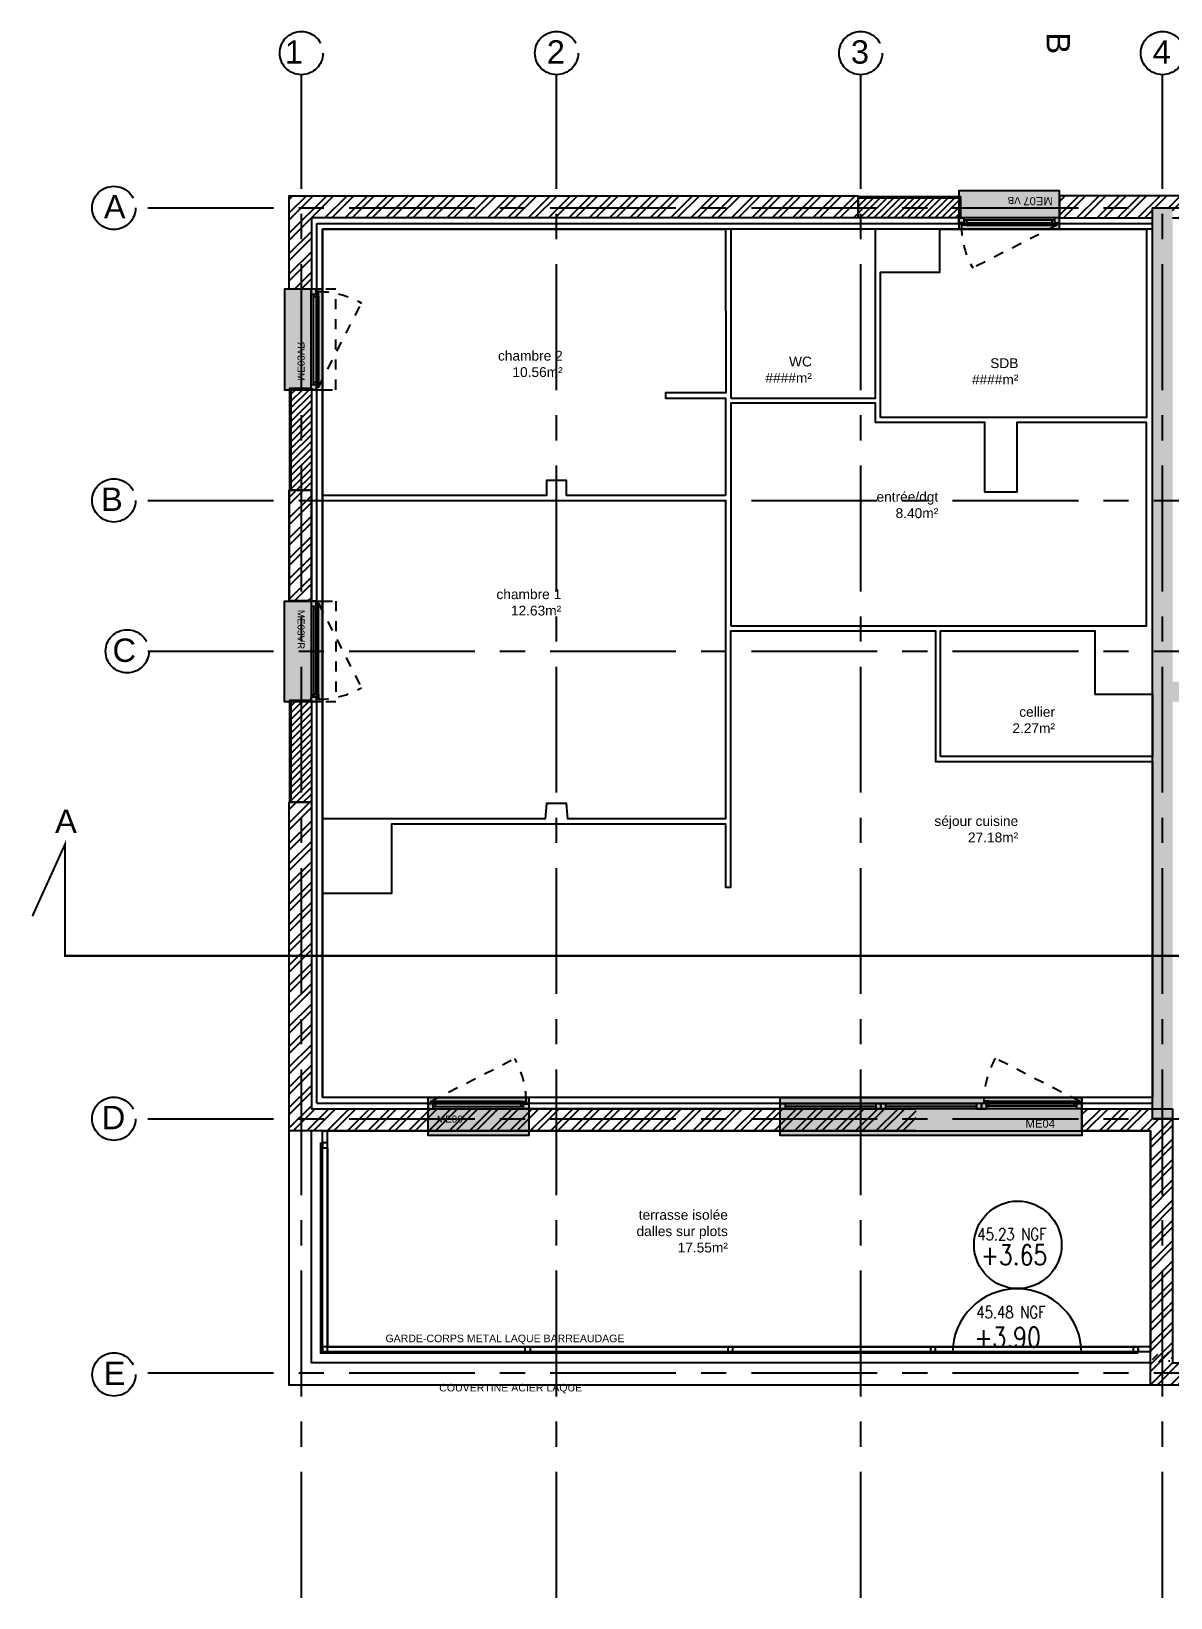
# Model space of a CAD drawing. Header units: millimetres. Extents: x -11.2 to 20.6, y -9.4 to 6.2.
# Drawn here: x -11.24 to 0.08, y -9.4 to 6.16 of the extents above; entities that cross this region are included whole.
import ezdxf

# ---------------------------------------------------------------- set-up
doc = ezdxf.new("R2010")
doc.units = ezdxf.units.MM
for name, pattern in [('0.0.1_Plan masse$0$cartouche PRO tranche 1$0${ Batten }', [0]), ('AXESx2', [4, 2.5, -0.5, 0.5, -0.5]), ('CACHE', [0.375, 0.25, -0.125])]:
    doc.linetypes.add(name, pattern=pattern)
for name, color, linetype in [('01_AH_Coupes', 195, 'AXESx2'), ("02_AH_Files d'axes", 147, 'AXESx2'), ('02_AH_Structure Béton', 10, 'Continuous'), ('02_AH_Structure Béton_H', 11, 'Continuous'), ('02_AH_Structure Maçonnée', 230, 'Continuous'), ('02_AH_Structure Maçonnée_H', 231, 'Continuous'), ('03_AH_Couverture_V', 33, 'Continuous'), ('03_AH_Menuiseries Ext', 3, 'Continuous'), ('03_AH_Protec Solaires_V', 111, 'Continuous'), ('04_AH_Isolation', 2, 'Continuous'), ('04_AH_Isolation_H', 2, 'Continuous'), ('04_AH_Serrurerie', 73, 'Continuous'), ('04_AH_Serrurerie_V', 74, 'Continuous'), ('07_AH_Côtes 100e', 7, 'Continuous'), ('07_AH_Textes 50e', 7, 'Continuous')]:
    doc.layers.add(name, color=color, linetype=linetype)
doc.layers.add('07_AH_SHAB', color=130, linetype='Continuous', plot=False)
doc.layers.add('10_AH_PANTONE BLANC', color=7, linetype='Continuous', lineweight=0, true_color=0xffffff)
doc.styles.add('Texte 1000', font='arial.ttf', dxfattribs={"height": 1.5})
doc.styles.add('Texte 50', font='arial.ttf', dxfattribs={"height": 0.075})
doc.styles.add('TRACEcotes', font='simplex.shx', dxfattribs={"width": 0.8})
pattern_1 = [(45, (-4278.35202, -69.42607), (-0.1010278814, 0.1010278814), []), (45, (-4278.28466, -69.42607), (-0.1010278814, 0.1010278814), [])]
pattern_2 = [(45, (-4278.352016, -69.426065), (-0.03367596045, 0.03367596045), [])]

# ---------------------------------------------------------------- blocks, each defined once
blk = doc.blocks.new('ME03VRC')
at = {"layer": '10_AH_PANTONE BLANC'}
h = blk.add_hatch(color=256, dxfattribs=at)
h.dxf.hatch_style = 1
h.paths.add_polyline_path([(4266.162, 68.123), (4267.162, 68.123), (4267.162, 68.498), (4266.162, 68.498)])
at = {"color": 251}
blk.add_line((4266.212, 68.387), (4267.162, 68.387), dxfattribs=at)
at = {"ltscale": 0.1}
for p, q in [((4267.087, 68.462), (4266.237, 68.462)), ((4267.087, 68.437), (4266.237, 68.437)), ((4267.124, 68.437), (4267.112, 68.437)), ((4267.162, 68.462), (4267.162, 68.437)), ((4267.162, 68.437), (4267.162, 68.437))]:
    blk.add_line(p, q, dxfattribs=at)
at = {"color": 251, "linetype": 'CACHE', "ltscale": 0.3, "flags": 128}
blk.add_lwpolyline([(4266.187, 68.462), (4267.023, 68.887)], dxfattribs=at)
at = {"color": 251, "linetype": 'CACHE', "ltscale": 0.3}
blk.add_lwpolyline([(4267.162, 68.5), (4266.162, 68.5), (4266.162, 68.632), (4267.162, 68.632)], close=True, dxfattribs=at)
at = {"ltscale": 0.1}
for points in [[(4266.162, 68.5), (4267.162, 68.5), (4267.162, 68.123), (4266.162, 68.123)], [(4266.212, 68.437), (4266.162, 68.437), (4266.162, 68.387), (4266.212, 68.387)], [(4266.212, 68.387), (4266.212, 68.437), (4266.162, 68.437), (4266.162, 68.387)], [(4267.112, 68.387), (4267.112, 68.437), (4267.162, 68.437), (4267.162, 68.387)]]:
    blk.add_lwpolyline(points, close=True, dxfattribs=at)
blk.add_lwpolyline([(4267.162, 68.123), (4266.162, 68.123), (4266.162, 68.5), (4267.162, 68.5)], close=True)
for points in [[(4266.212, 68.412), (4266.237, 68.412), (4266.237, 68.462), (4266.187, 68.462), (4266.187, 68.437)], [(4266.212, 68.412), (4267.112, 68.412)], [(4267.112, 68.412), (4267.087, 68.412), (4267.087, 68.462), (4267.137, 68.462), (4267.137, 68.437)], [(4267.124, 68.437), (4267.112, 68.437)]]:
    blk.add_lwpolyline(points, dxfattribs=at)
at = {"color": 251, "linetype": 'CACHE', "ltscale": 0.3}
blk.add_arc((4266.287, 68.462), 0.85, 360, 30, dxfattribs=at)
at = {"insert": (4266.249, 68.322), "char_height": 1.5, "attachment_point": 1, "style": 'Texte 1000'}
blk.add_mtext_dynamic_manual_height_columns('{\\H0.046667x;ME0\\H0.99999x;3VR}', width=0.68046, gutter_width=7.5, heights=[0], dxfattribs=at)
blk = doc.blocks.new('me07p')
at = {"layer": '10_AH_PANTONE BLANC'}
h = blk.add_hatch(color=256, dxfattribs=at)
h.dxf.hatch_style = 1
h.paths.add_polyline_path([(28.175, 191.349), (27.175, 191.349), (27.175, 191.729), (28.175, 191.728)])
at = {"color": 251}
blk.add_line((27.225, 191.616), (28.175, 191.616), dxfattribs=at)
at = {"ltscale": 0.1}
for p, q in [((28.1, 191.691), (27.25, 191.691)), ((28.1, 191.666), (27.25, 191.666)), ((28.138, 191.666), (28.125, 191.666)), ((28.175, 191.691), (28.175, 191.666)), ((28.175, 191.666), (28.175, 191.666))]:
    blk.add_line(p, q, dxfattribs=at)
at = {"color": 251, "linetype": 'CACHE', "ltscale": 0.3, "flags": 128}
blk.add_lwpolyline([(27.2, 191.691), (28.036, 192.116)], dxfattribs=at)
at = {"ltscale": 0.1}
for points in [[(28.175, 191.728), (27.175, 191.729), (27.175, 191.349), (28.175, 191.349)], [(27.225, 191.666), (27.175, 191.666), (27.175, 191.616), (27.225, 191.616)], [(27.225, 191.616), (27.225, 191.666), (27.175, 191.666), (27.175, 191.616)], [(28.125, 191.616), (28.125, 191.666), (28.175, 191.666), (28.175, 191.616)]]:
    blk.add_lwpolyline(points, close=True, dxfattribs=at)
blk.add_lwpolyline([(27.175, 191.349), (28.175, 191.349), (28.175, 191.728), (27.175, 191.729)], close=True)
for points in [[(27.225, 191.641), (27.25, 191.641), (27.25, 191.691), (27.2, 191.691), (27.2, 191.666)], [(27.225, 191.641), (28.125, 191.641)], [(28.125, 191.641), (28.1, 191.641), (28.1, 191.691), (28.15, 191.691), (28.15, 191.666)], [(28.138, 191.666), (28.125, 191.666)]]:
    blk.add_lwpolyline(points, dxfattribs=at)
at = {"color": 251, "linetype": 'CACHE', "ltscale": 0.3}
for centre in [(27.3, 191.691), (27.3, 191.693)]:
    blk.add_arc(centre, 0.85, 359.9744, 29.9744, dxfattribs=at)
at = {"insert": (27.242, 191.492), "char_height": 0.08, "attachment_point": 1, "rotation": 359.9744, "style": 'Texte 1000'}
blk.add_mtext_dynamic_manual_height_columns('ME07', width=1.45949, gutter_width=7.5, heights=[0], dxfattribs=at)
at = {"layer": '03_AH_Menuiseries Ext', "ltscale": 0.1, "insert": (28.745, 191.409), "char_height": 0.07, "attachment_point": 8, "rotation": 360, "style": 'Texte 50'}
blk.add_mtext_dynamic_manual_height_columns('\\A1;\\pxql;VB ', width=2.37048, gutter_width=0.4, heights=[0], dxfattribs=at)
blk = doc.blocks.new('ME04')
at = {"layer": '10_AH_PANTONE BLANC'}
h = blk.add_hatch(color=256, dxfattribs=at)
h.dxf.hatch_style = 1
h.paths.add_polyline_path([(4277.552, 60.794), (4274.552, 60.794), (4274.552, 61.171), (4277.552, 61.171)])
for p, q in [((4274.552, 61.053), (4274.552, 61.171)), ((4277.552, 61.053), (4277.552, 61.171)), ((4277.552, 61.053), (4277.552, 61.171)), ((4277.502, 61.061), (4275.802, 61.061)), ((4276.577, 61.136), (4277.477, 61.136))]:
    blk.add_line(p, q)
at = {"ltscale": 0.1}
for p, q in [((4276.552, 61.111), (4276.552, 61.111)), ((4276.589, 61.111), (4276.602, 61.111)), ((4276.627, 61.111), (4277.477, 61.111))]:
    blk.add_line(p, q, dxfattribs=at)
at = {"color": 251, "linetype": 'CACHE', "ltscale": 0.3, "flags": 128}
blk.add_lwpolyline([(4277.527, 61.136), (4276.691, 61.561)], dxfattribs=at)
at = {"ltscale": 0.1}
blk.add_lwpolyline([(4274.552, 61.171), (4277.552, 61.171), (4277.552, 60.794), (4274.552, 60.794)], close=True, dxfattribs=at)
for points in [[(4274.552, 61.111), (4274.602, 61.111), (4274.602, 61.061), (4274.552, 61.061)], [(4275.552, 61.061), (4275.552, 61.111), (4275.502, 61.111), (4275.502, 61.061)], [(4275.602, 61.061), (4275.602, 61.111), (4275.552, 61.111), (4275.552, 61.061)], [(4276.552, 61.061), (4276.552, 61.111), (4276.502, 61.111), (4276.502, 61.061)], [(4276.602, 61.061), (4276.602, 61.111), (4276.552, 61.111), (4276.552, 61.061)], [(4277.502, 61.111), (4277.552, 61.111), (4277.552, 61.061), (4277.502, 61.061)], [(4277.502, 61.061), (4277.502, 61.111), (4277.552, 61.111), (4277.552, 61.061)]]:
    blk.add_lwpolyline(points, close=True)
for points in [[(4274.602, 61.111), (4276.502, 61.111)], [(4274.602, 61.086), (4275.502, 61.086)], [(4276.502, 61.061), (4274.602, 61.061)], [(4275.602, 61.086), (4276.502, 61.086)]]:
    blk.add_lwpolyline(points)
for points in [[(4276.602, 61.086), (4276.627, 61.086), (4276.627, 61.136), (4276.577, 61.136), (4276.577, 61.111)], [(4277.502, 61.086), (4276.602, 61.086)], [(4276.627, 61.111), (4276.634, 61.111)], [(4277.502, 61.086), (4277.477, 61.086), (4277.477, 61.136), (4277.527, 61.136), (4277.527, 61.111)]]:
    blk.add_lwpolyline(points, dxfattribs=at)
at = {"color": 251, "linetype": 'CACHE', "ltscale": 0.3}
blk.add_arc((4277.427, 61.136), 0.85, 150.0001, 180.0001, dxfattribs=at)
at = {"layer": '10_AH_PANTONE BLANC'}
blk.add_lwpolyline([(4277.552, 60.794), (4274.552, 60.794), (4274.552, 61.171), (4277.552, 61.171)], close=True, dxfattribs=at)
at = {"insert": (4277.283, 60.952), "char_height": 0.08, "attachment_point": 3, "style": 'Texte 1000'}
blk.add_mtext_dynamic_manual_height_columns('ME04', width=0.589, gutter_width=7.5, heights=[0], dxfattribs=at)
blk = doc.blocks.new('ME06')
at = {"layer": '10_AH_PANTONE BLANC'}
h = blk.add_hatch(color=256, dxfattribs=at)
h.dxf.hatch_style = 1
h.paths.add_polyline_path([(4271.052, 64.614), (4272.052, 64.614), (4272.052, 64.99), (4271.052, 64.99)])
at = {"ltscale": 0.1}
for p, q in [((4271.977, 64.954), (4271.127, 64.954)), ((4271.977, 64.929), (4271.127, 64.929)), ((4272.015, 64.929), (4272.002, 64.929)), ((4272.052, 64.954), (4272.052, 64.929)), ((4272.052, 64.929), (4272.052, 64.929))]:
    blk.add_line(p, q, dxfattribs=at)
at = {"color": 251}
blk.add_line((4271.102, 64.879), (4272.052, 64.879), dxfattribs=at)
at = {"color": 251, "linetype": 'CACHE', "ltscale": 0.3, "flags": 128}
blk.add_lwpolyline([(4271.077, 64.954), (4271.913, 65.379)], dxfattribs=at)
at = {"ltscale": 0.1}
for points in [[(4271.052, 64.991), (4272.052, 64.991), (4272.052, 64.614), (4271.052, 64.614)], [(4271.102, 64.929), (4271.052, 64.929), (4271.052, 64.879), (4271.102, 64.879)], [(4271.102, 64.879), (4271.102, 64.929), (4271.052, 64.929), (4271.052, 64.879)], [(4272.002, 64.879), (4272.002, 64.929), (4272.052, 64.929), (4272.052, 64.879)]]:
    blk.add_lwpolyline(points, close=True, dxfattribs=at)
blk.add_lwpolyline([(4272.052, 64.614), (4271.052, 64.614), (4271.052, 64.991), (4272.052, 64.991)], close=True)
for points in [[(4271.102, 64.904), (4271.127, 64.904), (4271.127, 64.954), (4271.077, 64.954), (4271.077, 64.929)], [(4272.002, 64.904), (4271.977, 64.904), (4271.977, 64.954), (4272.027, 64.954), (4272.027, 64.929)], [(4272.015, 64.929), (4272.002, 64.929)], [(4271.102, 64.904), (4272.002, 64.904)]]:
    blk.add_lwpolyline(points, dxfattribs=at)
at = {"color": 251, "linetype": 'CACHE', "ltscale": 0.3}
blk.add_arc((4271.177, 64.954), 0.85, 360, 30, dxfattribs=at)
at = {"insert": (4271.14, 64.813), "char_height": 1.5, "attachment_point": 1, "style": 'Texte 1000'}
blk.add_mtext_dynamic_manual_height_columns('{\\H0.046667x;ME0\\H0.99999x;6}', width=0.68046, gutter_width=7.5, heights=[0], dxfattribs=at)

msp = doc.modelspace()

# ---------------------------------------------------------------- hatches: boundary and pattern name
at = {"layer": '02_AH_Structure Béton_H'}
h = msp.add_hatch(dxfattribs=at)
h.set_pattern_fill('ANSI36', color=256, scale=0.02, angle=360)
h.set_pattern_definition([(45, (-4278.352016, -69.426065), (0.0336759605, 0.1234785217), [0.15875, -0.03175, 0, -0.03175])])
h.paths.add_polyline_path([(10.1, -0.1), (8.601, -0.1), (6.401, -0.1), (6.401, -0.1), (3.7, -0.1), (3.7, -0.5), (0.1, -0.5), (0.1, -4.645), (-0.1, -4.645), (-0.1, 4.406), (0.1, 4.406), (0.1, -0.3), (3.5, -0.3), (3.5, 0.1), (6.601, 0.1), (8.601, 0.1), (8.801, 0.1), (10.1, 0.1), (10.1, 1.4), (6.61, 1.4), (2.963, 1.4), (2.963, 1.6), (6.41, 1.6), (6.41, 4.406), (6.61, 4.406), (6.61, 1.6), (10.3, 1.6), (10.3, -7.171), (10.1, -7.171)])
h = msp.add_hatch(dxfattribs=at)
h.set_pattern_fill('ANSI36', color=256, scale=0.02, angle=360)
h.set_pattern_definition([(45, (-4278.352016, -88.99555), (0.0336759605, 0.1234785217), [0.15875, -0.03175, 0, -0.03175])])
h.paths.add_polyline_path([(0.1, -6.961), (-0.1, -6.961), (-0.1, -7.071), (0.1, -7.071)])
at = {"layer": '02_AH_Structure Maçonnée_H'}
h = msp.add_hatch(dxfattribs=at)
h.set_pattern_fill('ANSI32', color=256, scale=0.015, angle=360)
h.set_pattern_definition(pattern_1)
h.paths.add_polyline_path([(5.101, -7.291), (4.101, -7.291), (4.101, -7.071), (5.101, -7.071)])
h.paths.add_polyline_path([(14.849, -7.071), (12.849, -7.071), (12.849, -7.291), (14.849, -7.291)])
h.paths.add_polyline_path([(16.387, -4.971), (16.387, -7.071), (15.849, -7.071), (15.849, -7.291), (16.607, -7.291), (16.607, -4.971)])
h.paths.add_polyline_path([(16.607, -1.35), (16.387, -1.35), (16.387, -1.971), (16.607, -1.971)])
h.paths.add_polyline_path([(13.766, 4.306), (13.766, 4.526), (16.607, 4.526), (16.607, -0.35), (16.387, -0.35), (16.387, 4.306)])
h.paths.add_polyline_path([(12.766, 4.526), (9.101, 4.526), (9.101, 4.306), (12.766, 4.306)])
h.paths.add_polyline_path([(6.101, 4.526), (2.948, 4.526), (2.948, 4.306), (6.101, 4.306)])
edge = h.paths.add_edge_path()
edge.add_line((-2.447, -4.765), (-8.68, -4.765))
edge.add_line((-8.68, -4.765), (-8.68, -1.5))
edge.add_line((-8.68, -1.5), (-8.46, -1.5))
edge.add_line((-8.46, -1.5), (-8.46, -4.545))
edge.add_line((-8.46, -4.545), (-2.447, -4.545))
h.paths.add_polyline_path([(0.1, 4.406), (0.1, 4.306), (0.948, 4.306), (0.948, 4.526), (-1.024, 4.526), (-1.024, 4.306), (-0.1, 4.306), (-0.1, 4.406)])
h.paths.add_polyline_path([(0.1, -4.645), (-0.1, -4.645), (-0.1, -4.545), (-0.8, -4.545), (-0.8, -4.765), (-0.12, -4.765), (-0.12, -7.291), (1.101, -7.291), (1.101, -7.071), (0.1, -7.071)])
h.paths.add_polyline_path([(11.849, -7.291), (11.849, -7.071), (10.3, -7.071), (10.3, -7.171), (10.1, -7.171), (10.1, -7.071), (9.101, -7.071), (9.101, -7.291)])
h = msp.add_hatch(dxfattribs=at)
h.set_pattern_fill('ANSI32', color=256, scale=0.015, angle=360)
h.set_pattern_definition(pattern_1)
h.paths.add_polyline_path([(-8.46, 3.6), (-8.68, 3.6), (-8.68, 4.526), (-3.024, 4.526), (-3.024, 4.306), (-8.46, 4.306)])
h = msp.add_hatch(dxfattribs=at)
h.set_pattern_fill('ANSI31', color=256, scale=0.015, angle=360)
h.set_pattern_definition(pattern_2)
h.paths.add_polyline_path([(-3.024, 4.506), (-2.024, 4.506), (-2.024, 4.306), (-3.024, 4.306)])
h = msp.add_hatch(dxfattribs=at)
h.set_pattern_fill('ANSI31', color=256, scale=0.015, angle=360)
h.set_pattern_definition(pattern_2)
h.paths.add_polyline_path([(-8.46, 1.6), (-8.66, 1.6), (-8.66, 2.6), (-8.46, 2.6)])
h = msp.add_hatch(dxfattribs=at)
h.set_pattern_fill('ANSI32', color=256, scale=0.015, angle=360)
h.set_pattern_definition(pattern_1)
h.paths.add_polyline_path([(-8.68, 1.6), (-8.46, 1.6), (-8.46, 0.5), (-8.68, 0.5)])
h = msp.add_hatch(dxfattribs=at)
h.set_pattern_fill('ANSI31', color=256, scale=0.015, angle=360)
h.set_pattern_definition(pattern_2)
h.paths.add_polyline_path([(-8.46, -1.5), (-8.66, -1.5), (-8.66, -0.5), (-8.46, -0.5)])

# ---------------------------------------------------------------- linework, layer by layer
msp.add_arc((-1.446, -6.977), 0.642, 0.0226, 179.9774)
at = {"layer": '01_AH_Coupes', "const_width": 0.02}
msp.add_lwpolyline([(-11.234, -2.632), (-10.908, -1.915), (-10.908, -3.026), (20.267, -3.026), (20.267, -1.915), (20.593, -2.632)], dxfattribs=at)
at = {"layer": "02_AH_Files d'axes", "ltscale": 0.5}
for p, q in [((-8.56, -9.404), (-8.56, 5.73)), ((-6.023, -9.404), (-6.023, 5.73)), ((-3, -9.404), (-3, 5.73)), ((0, -9.404), (0, 5.73)), ((-10.086, 4.406), (20.18, 4.406)), ((-10.086, 1.5), (18.966, 1.5)), ((-10.086, 0), (20.18, 0)), ((-10.086, -4.645), (20.18, -4.645)), ((-10.086, -7.171), (20.18, -7.171))]:
    msp.add_line(p, q, dxfattribs=at)
for centre in [(-8.56, 5.945), (-6.023, 5.945), (-3, 5.945), (0, 5.945), (-10.424, 4.406), (-10.424, 1.5), (-10.291, 0), (-10.291, 0), (-10.424, -4.645), (-10.423, -7.186)]:
    msp.add_circle(centre, 0.215, dxfattribs=at)
at = {"layer": '02_AH_Structure Béton'}
msp.add_lwpolyline([(0.1, -4.645), (-0.1, -4.645), (-0.1, 4.406), (0.1, 4.406)], dxfattribs=at)
at = {"layer": '02_AH_Structure Maçonnée'}
for points in [[(-8.46, 3.6), (-8.68, 3.6), (-8.68, 4.526), (-3.024, 4.526), (-3.024, 4.306), (-8.46, 4.306)], [(-3.024, 4.521), (-2.009, 4.521), (-2.009, 4.306), (-3.024, 4.306)], [(-3.024, 4.506), (-2.024, 4.506), (-2.024, 4.306), (-3.024, 4.306)], [(-8.46, 1.6), (-8.675, 1.6), (-8.675, 2.615), (-8.46, 2.615)], [(-8.46, 1.6), (-8.66, 1.6), (-8.66, 2.6), (-8.46, 2.6)], [(-8.68, 1.6), (-8.46, 1.6), (-8.46, 0.5), (-8.68, 0.5)], [(-8.68, 0.5), (-8.46, 0.5), (-8.46, 1.6), (-8.68, 1.6)], [(-8.46, -1.5), (-8.675, -1.5), (-8.675, -0.485), (-8.46, -0.485)], [(-8.46, -1.5), (-8.66, -1.5), (-8.66, -0.5), (-8.46, -0.5)], [(0.1, -4.545), (0.1, -7.071), (1.101, -7.071), (1.101, -7.291), (-0.12, -7.291), (-0.12, -4.765), (-0.8, -4.765), (-0.8, -4.545)]]:
    msp.add_lwpolyline(points, close=True, dxfattribs=at)
for points in [[(0.1, 4.306), (0.948, 4.306), (0.948, 4.526), (-1.024, 4.526), (-1.024, 4.306), (-0.1, 4.306)], [(-2.447, -4.765), (-8.68, -4.765), (-8.68, -1.5), (-8.46, -1.5), (-8.46, -4.545), (-2.447, -4.545)]]:
    msp.add_lwpolyline(points, dxfattribs=at)
at = {"layer": '03_AH_Couverture_V'}
for points in [[(-0.12, -7.291), (-8.68, -7.291), (-8.68, -4.765)], [(-0.12, -7.071), (-8.46, -7.071), (-8.46, -4.765)]]:
    msp.add_lwpolyline(points, dxfattribs=at)
at = {"layer": '03_AH_Protec Solaires_V'}
msp.add_lwpolyline([(-3.8, -4.545), (-6.3, -4.545), (-6.3, -4.765), (-3.8, -4.765)], close=True, dxfattribs=at)
at = {"layer": '04_AH_Isolation'}
for p, q in [((-8.35, -4.435), (-8.35, 4.196)), ((-0.1, 4.196), (-8.35, 4.196)), ((-0.1, -4.435), (-8.35, -4.435))]:
    msp.add_line(p, q, dxfattribs=at)
msp.add_lwpolyline([(-0.1, 4.196), (-8.35, 4.196), (-8.35, -4.435)], dxfattribs=at)
at = {"layer": '04_AH_Isolation_H', "linetype": '0.0.1_Plan masse$0$cartouche PRO tranche 1$0${ Batten }', "ltscale": 0.3}
for p, q in [((-8.405, 4.251), (-0.1, 4.251)), ((-8.405, -4.49), (-8.405, 4.251)), ((-8.405, -4.49), (-0.1, -4.49))]:
    msp.add_line(p, q, dxfattribs=at)
at = {"layer": '04_AH_Serrurerie', "ltscale": 0.1}
for points in [[(-8.3, -4.885), (-8.35, -4.885), (-8.35, -4.935), (-8.3, -4.935)], [(-8.3, -6.91), (-8.35, -6.91), (-8.35, -6.96), (-8.3, -6.96)], [(-6.335, -6.911), (-6.285, -6.911), (-6.285, -6.961), (-6.335, -6.961)], [(-4.27, -6.911), (-4.32, -6.911), (-4.32, -6.961), (-4.27, -6.961)], [(-2.255, -6.911), (-2.305, -6.911), (-2.305, -6.961), (-2.255, -6.961)], [(-0.24, -6.912), (-0.29, -6.912), (-0.29, -6.962), (-0.24, -6.962)]]:
    msp.add_lwpolyline(points, close=True, dxfattribs=at)
at = {"layer": '04_AH_Serrurerie_V', "ltscale": 0.1}
for points in [[(-0.24, -6.977), (-8.365, -6.975), (-8.365, -4.885)], [(-8.365, -4.885), (-8.36, -4.885)], [(-0.24, -6.972), (-8.36, -6.97), (-8.36, -4.885)]]:
    msp.add_lwpolyline(points, dxfattribs=at)
msp.add_lwpolyline([(-8.35, -4.935), (-8.3, -4.935), (-8.3, -6.91), (-0.29, -6.912), (-0.29, -6.912), (-0.24, -6.912), (-0.24, -6.962), (-8.35, -6.96)], close=True, dxfattribs=at)
at = {"layer": '07_AH_Côtes 100e'}
msp.add_circle((-1.438, -5.898), 0.435, dxfattribs=at)
at = {"layer": '07_AH_SHAB'}
for points in [[(-4.342, 1.547), (-5.923, 1.547), (-5.923, 1.696), (-6.123, 1.696), (-6.123, 1.547), (-8.35, 1.547), (-8.35, 4.196), (-4.342, 4.196), (-4.341, 2.567), (-4.341, 2.567), (-4.941, 2.567), (-4.941, 2.517), (-4.342, 2.517)], [(-4.292, 2.517), (-3.333, 2.517), (-2.853, 2.517), (-2.853, 2.788), (-2.853, 4.196), (-4.292, 4.196)], [(-2.803, 2.323), (-2.803, 3.766), (-2.212, 3.766), (-2.212, 4.196), (-0.16, 4.196), (-0.16, 2.323)], [(-4.292, 0.254), (-2.81, 0.254), (-2.234, 0.254), (-1.984, 0.254), (-1.899, 0.254), (-0.16, 0.254), (-0.16, 2.273), (-1.446, 2.273), (-1.446, 1.583), (-1.766, 1.583), (-1.766, 1.583), (-1.766, 2.273), (-2.701, 2.273), (-2.853, 2.273), (-2.853, 2.467), (-4.292, 2.467)], [(-8.35, 1.497), (-4.342, 1.497), (-4.342, -1.663), (-5.91, -1.663), (-5.923, -1.513), (-6.123, -1.513), (-6.136, -1.663), (-8.35, -1.663)], [(-8.349, -4.435), (-8.349, -2.403), (-7.66, -2.403), (-7.66, -1.713), (-4.342, -1.713), (-4.342, -2.343), (-4.292, -2.343), (-4.292, 0.204), (-2.255, 0.204), (-2.255, -1.095), (-0.1, -1.095), (-0.1, -4.435)], [(-2.205, -1.045), (-2.205, -0.122), (-2.205, -0.122), (-2.205, 0.204), (-0.671, 0.204), (-0.671, -0.426), (-0.1, -0.426), (-0.1, -1.045), (-0.652, -1.045), (-0.964, -1.045)], [(-0.12, -6.961), (-8.35, -6.961), (-8.35, -4.765), (-0.12, -4.765)], [(-0.12, -6.911), (-8.3, -6.911), (-8.3, -4.765), (-0.12, -4.765)]]:
    msp.add_lwpolyline(points, close=True, dxfattribs=at)

# ---------------------------------------------------------------- block references
at = {"layer": '03_AH_Menuiseries Ext'}
for name, p, rotation in [('me07p', (26.151, 195.925), 180.0000000000002), ('ME03VRC', (-76.85, 4266.661), 270.0000000000003)]:
    msp.add_blockref(name, p, dxfattribs=dict(at, rotation=rotation))
at = {"layer": '03_AH_Menuiseries Ext', "xscale": -1, "rotation": 270.0000000001101}
msp.add_blockref('ME03VRC', (-76.85, -4263.562), dxfattribs=at)
at = {"layer": '03_AH_Menuiseries Ext'}
for name, p in [('ME04', (-4278.352, -65.606)), ('ME06', (-4278.352, -69.426))]:
    msp.add_blockref(name, p, dxfattribs=at)

# ---------------------------------------------------------------- texts
at = {"layer": '01_AH_Coupes', "insert": (-0.919, 5.934), "char_height": 0.232, "width": 2.49611, "attachment_point": 3, "rotation": 270, "style": 'Texte 50'}
msp.add_mtext('B', dxfattribs=at)
at = {"layer": '01_AH_Coupes', "insert": (-10.792, -1.572), "char_height": 0.232, "width": 2.49611, "attachment_point": 3, "style": 'Texte 50'}
msp.add_mtext('A', dxfattribs=at)
at = {"layer": "02_AH_Files d'axes", "ltscale": 0.5, "char_height": 0.232, "width": 2.49611, "attachment_point": 3, "style": 'Texte 50'}
for s, insert in [('1', (-8.545, 6.072)), ('2', (-5.94, 6.072)), ('3', (-2.917, 6.072)), ('4', (0.083, 6.072)), ('A', (-10.307, 4.533)), ('B', (-10.335, 1.627)), ('C', (-10.203, 0.127)), ('C', (-10.203, 0.127)), ('D', (-10.31, -4.517)), ('E', (-10.31, -7.058))]:
    msp.add_mtext(s, dxfattribs=dict(at, insert=insert))
at = {"layer": '07_AH_Textes 50e', "ltscale": 0.3, "char_height": 0.0975, "width": 2.6, "attachment_point": 3, "style": 'Texte 50'}
for s, insert in [('chambre 2\\P10.56m²', (-5.962, 2.986)), ('WC\\P####m²', (-3.485, 2.928)), ('SDB\\P####m²', (-1.432, 2.912)), ('entrée/dgt\\P8.40m²', (-2.229, 1.584)), ('chambre 1\\P12.63m²', (-5.977, 0.616)), ('cellier\\P2.27m²', (-1.068, -0.553)), ('séjour cuisine\\P27.18m²', (-1.434, -1.638)), ('terrasse isolée\\Pdalles sur plots\\P17.55m²', (-4.32, -5.551))]:
    msp.add_mtext(s, dxfattribs=dict(at, insert=insert))
at = {"layer": '07_AH_Textes 50e', "color": 7, "style": 'TRACEcotes'}
for s, insert, char_height, attachment_point in [('45.23 NGF', (-1.84, -5.853), 0.12, 7), ('+3.65', (-1.804, -5.898), 0.2, 1), ('45.48 NGF', (-1.85, -6.628), 0.12, 7), ('+3.90', (-1.868, -6.716), 0.2, 1)]:
    msp.add_mtext(s, dxfattribs=dict(at, insert=insert, char_height=char_height, attachment_point=attachment_point))
at = {"layer": '07_AH_Textes 50e', "char_height": 0.075, "attachment_point": 8, "style": 'Texte 50'}
for s, insert in [('GARDE-CORPS METAL LAQUE BARREAUDAGE', (-6.536, -6.886)), ('COUVERTINE ACIER LAQUE', (-6.479, -7.375))]:
    msp.add_mtext_dynamic_manual_height_columns(s, width=2.37048, gutter_width=0.4, heights=[0], dxfattribs=dict(at, insert=insert))

doc.saveas('drawing.dxf')
